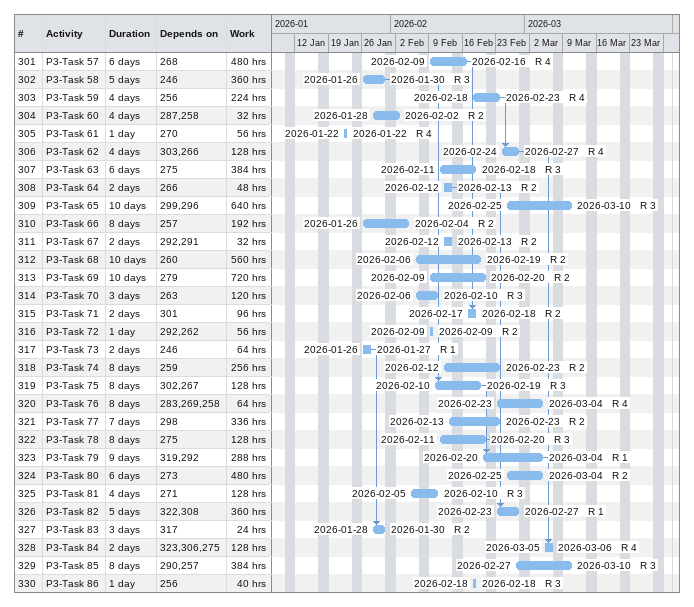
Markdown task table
| ID | Task | Duration | Start | Finish | Predecessors | Resources | Work (h) |
|---|---|---|---|---|---|---|---|
| 301 | P3-Task 57 | 6d | 2026-02-09 | 2026-02-16 | 268 | R 4 | 480 |
| 302 | P3-Task 58 | 5d | 2026-01-26 | 2026-01-30 | 246 | R 3 | 360 |
| 303 | P3-Task 59 | 4d | 2026-02-18 | 2026-02-23 | 256 | R 4 | 224 |
| 304 | P3-Task 60 | 4d | 2026-01-28 | 2026-02-02 | 287, 258 | R 2 | 32 |
| 305 | P3-Task 61 | 1d | 2026-01-22 | 2026-01-22 | 270 | R 4 | 56 |
| 306 | P3-Task 62 | 4d | 2026-02-24 | 2026-02-27 | 303, 266 | R 4 | 128 |
| 307 | P3-Task 63 | 6d | 2026-02-11 | 2026-02-18 | 275 | R 3 | 384 |
| 308 | P3-Task 64 | 2d | 2026-02-12 | 2026-02-13 | 266 | R 2 | 48 |
| 309 | P3-Task 65 | 10d | 2026-02-25 | 2026-03-10 | 299, 296 | R 3 | 640 |
| 310 | P3-Task 66 | 8d | 2026-01-26 | 2026-02-04 | 257 | R 2 | 192 |
| 311 | P3-Task 67 | 2d | 2026-02-12 | 2026-02-13 | 292, 291 | R 2 | 32 |
| 312 | P3-Task 68 | 10d | 2026-02-06 | 2026-02-19 | 260 | R 2 | 560 |
| 313 | P3-Task 69 | 10d | 2026-02-09 | 2026-02-20 | 279 | R 2 | 720 |
| 314 | P3-Task 70 | 3d | 2026-02-06 | 2026-02-10 | 263 | R 3 | 120 |
| 315 | P3-Task 71 | 2d | 2026-02-17 | 2026-02-18 | 301 | R 2 | 96 |
| 316 | P3-Task 72 | 1d | 2026-02-09 | 2026-02-09 | 292, 262 | R 2 | 56 |
| 317 | P3-Task 73 | 2d | 2026-01-26 | 2026-01-27 | 246 | R 1 | 64 |
| 318 | P3-Task 74 | 8d | 2026-02-12 | 2026-02-23 | 259 | R 2 | 256 |
| 319 | P3-Task 75 | 8d | 2026-02-10 | 2026-02-19 | 302, 267 | R 3 | 128 |
| 320 | P3-Task 76 | 8d | 2026-02-23 | 2026-03-04 | 283, 269, 258 | R 4 | 64 |
| 321 | P3-Task 77 | 7d | 2026-02-13 | 2026-02-23 | 298 | R 2 | 336 |
| 322 | P3-Task 78 | 8d | 2026-02-11 | 2026-02-20 | 275 | R 3 | 128 |
| 323 | P3-Task 79 | 9d | 2026-02-20 | 2026-03-04 | 319, 292 | R 1 | 288 |
| 324 | P3-Task 80 | 6d | 2026-02-25 | 2026-03-04 | 273 | R 2 | 480 |
| 325 | P3-Task 81 | 4d | 2026-02-05 | 2026-02-10 | 271 | R 3 | 128 |
| 326 | P3-Task 82 | 5d | 2026-02-23 | 2026-02-27 | 322, 308 | R 1 | 360 |
| 327 | P3-Task 83 | 3d | 2026-01-28 | 2026-01-30 | 317 | R 2 | 24 |
| 328 | P3-Task 84 | 2d | 2026-03-05 | 2026-03-06 | 323, 306, 275 | R 4 | 128 |
| 329 | P3-Task 85 | 8d | 2026-02-27 | 2026-03-10 | 290, 257 | R 3 | 384 |
| 330 | P3-Task 86 | 1d | 2026-02-18 | 2026-02-18 | 256 | R 3 | 40 |
